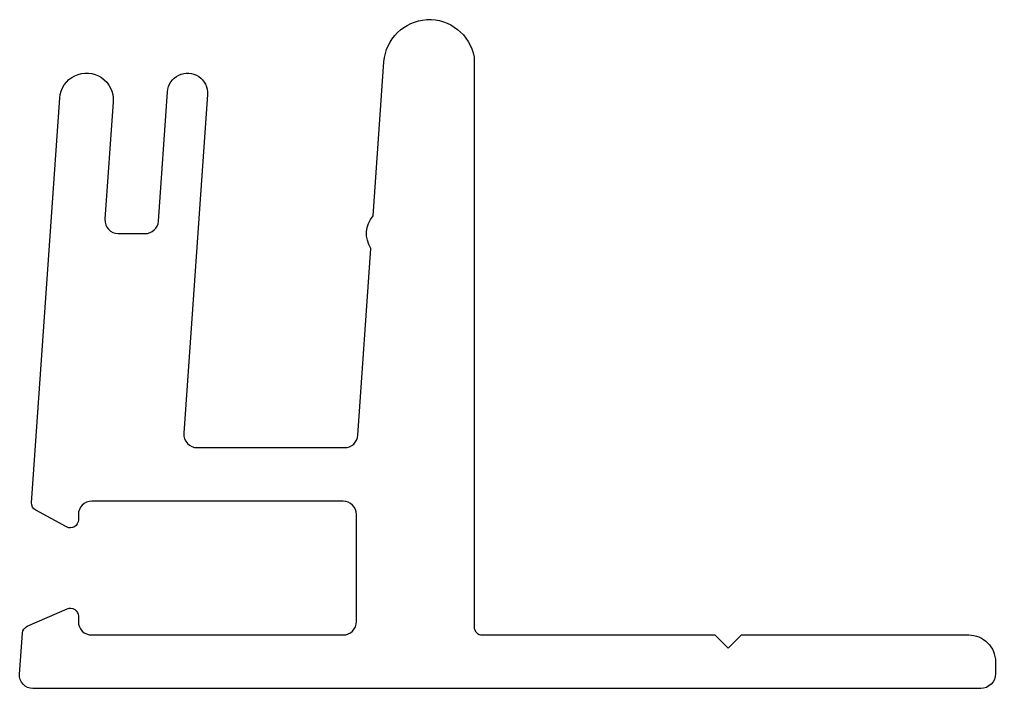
# Model space of a CAD drawing. Extents: x 237.5 to 274, y 239.6 to 264.6.
import ezdxf

# ---------------------------------------------------------------- set-up
doc = ezdxf.new("R2010")
doc.units = 0
doc.layers.add('ANA', color=220, linetype='CONTINUOUS')

msp = doc.modelspace()

# ---------------------------------------------------------------- linework, layer by layer
at = {"layer": 'ANA'}
msp.add_lwpolyline([(243.625, 249.142, 0.434812), (244.124, 248.607), (249.637, 248.607, 0.39391), (250.136, 249.072), (250.624, 256.054, -0.339891), (250.709, 257.27), (251.112, 263.025, -0.88362), (254.481, 263.206), (254.481, 241.907, 0.414214), (254.781, 241.607), (263.481, 241.607), (263.981, 241.107), (264.481, 241.607), (272.981, 241.607, -0.414214), (273.981, 240.607), (273.981, 240.157, -0.414214), (273.431, 239.607), (237.981, 239.607, -0.434812), (237.482, 240.142), (237.589, 241.676, -0.279175), (237.769, 241.929), (239.261, 242.582, -0.540734), (239.681, 242.307), (239.681, 242.107, 0.414214), (240.181, 241.607), (249.581, 241.607, 0.414214), (250.081, 242.107), (250.081, 246.107, 0.414214), (249.581, 246.607), (240.181, 246.607, 0.414214), (239.681, 246.107), (239.681, 245.907, -0.567956), (239.238, 245.643), (238.087, 246.265, -0.294417), (237.93, 246.55), (238.988, 261.676, -1), (240.983, 261.537), (240.676, 257.142, 0.434812), (241.175, 256.607), (242.177, 256.607, 0.39391), (242.676, 257.072), (243.014, 261.909, -1), (244.51, 261.804)], format="xyb", close=True, dxfattribs=at)

doc.saveas('drawing.dxf')
